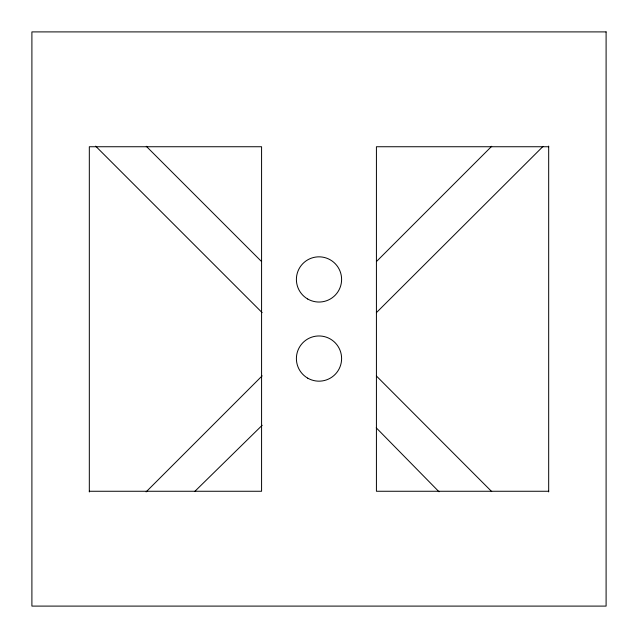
<?xml version="1.0" encoding="UTF-8"?>
<svg xmlns="http://www.w3.org/2000/svg" width="638" height="638" viewBox="0 0 638 638"><rect width="100%" height="100%" fill="white"/><g stroke="black" fill="none" stroke-linecap="round" stroke-linejoin="round"><path stroke-width="0.96" d="M146.102 491.898L262.138 375.862M376.42 261.58L491.731 146.269M376.372 312.676L543.058 146.389M194.702 491.507L262.178 425.275M548.68 146.74L376.42 146.74L376.42 491.26L548.68 491.26M89.32 491.26L261.58 491.26L261.58 146.74L89.32 146.74L89.32 491.978M146.269 146.269L261.58 261.58M95.644 146.142L262.138 312.636M376.372 375.973L491.715 491.579M376.229 427.803L439.04 491.794M548.68 146.078L548.68 491.922M606.1 31.9L31.9 31.9L31.9 606.1L606.1 606.1L606.1 31.9M307.699 378.143A22.609 22.609 0 0 0 341.609 358.564A22.609 22.609 0 0 0 307.699 338.985A22.609 22.609 0 0 0 307.699 378.143M307.699 299.015A22.609 22.609 0 0 0 341.609 279.436A22.609 22.609 0 0 0 307.699 259.857A22.609 22.609 0 0 0 307.699 299.015"/></g></svg>
